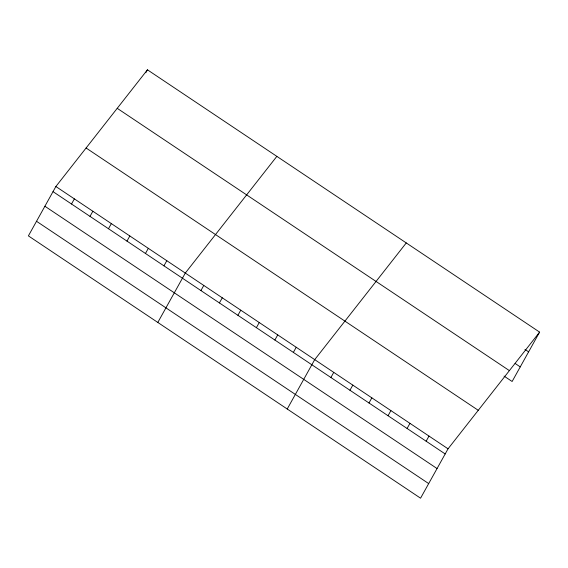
<?xml version="1.0" encoding="UTF-8"?>
<svg xmlns="http://www.w3.org/2000/svg" width="568" height="568" viewBox="0 0 568 568"><rect width="100%" height="100%" fill="white"/><g stroke="black" fill="none" stroke-linecap="round" stroke-linejoin="round"><path stroke-width="0.85" d="M55.877 186.51L28.4 235.883L420.561 498.193L448.045 448.819L539.6 332.117L147.439 69.807L55.877 186.51L448.045 448.819M71.511 204.011L74.365 198.878M145.806 72.739L147.439 69.807M90 216.38L92.854 211.246M108.488 228.741L111.342 223.607M126.976 241.109L129.831 235.976M145.458 253.477L148.319 248.344M163.946 265.838L166.807 260.705M157.812 322.446L185.296 273.073L276.85 156.37M200.923 290.575L203.784 285.441M219.411 302.943L222.273 297.802M237.9 315.304L240.754 310.171M256.388 327.672L259.242 322.539M274.876 340.04L277.731 334.9M293.365 352.401L296.219 347.268M287.231 409.01L314.707 359.636L406.262 242.934M330.895 377.507L333.757 372.374M349.945 390.251L352.806 385.118M368.994 402.989L371.848 397.856M388.043 415.733L390.898 410.6M407.093 428.471L409.947 423.337M426.135 441.215L428.996 436.075M539.6 332.117L512.123 381.49L504.057 376.101M524.953 349.398L528.616 351.848M515.119 363.463L520.245 366.892M117.221 108.318L509.389 370.627M86.095 147.999L478.256 410.309M53.023 191.643L445.184 453.953M44.9 206.248L437.062 468.55M36.522 221.286L428.691 483.595"/></g></svg>
